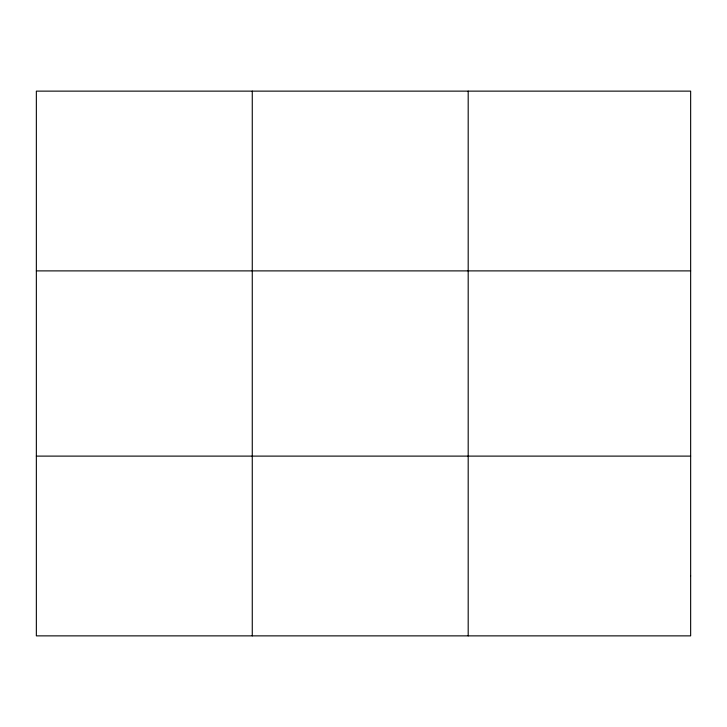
<?xml version="1.0" encoding="UTF-8"?>
<svg xmlns="http://www.w3.org/2000/svg" width="727" height="727" viewBox="0 0 727 727"><rect width="100%" height="100%" fill="white"/><g stroke="black" fill="none" stroke-linecap="round" stroke-linejoin="round"><path stroke-width="1.09" d="M252.269 635.871L252.269 91.129M468.188 635.871L468.188 91.129M36.35 270.889L690.65 270.889M36.35 456.111L690.65 456.111M690.65 575.948L690.65 635.871L36.35 635.871L36.35 91.129L690.65 91.129L690.65 575.948"/></g></svg>
